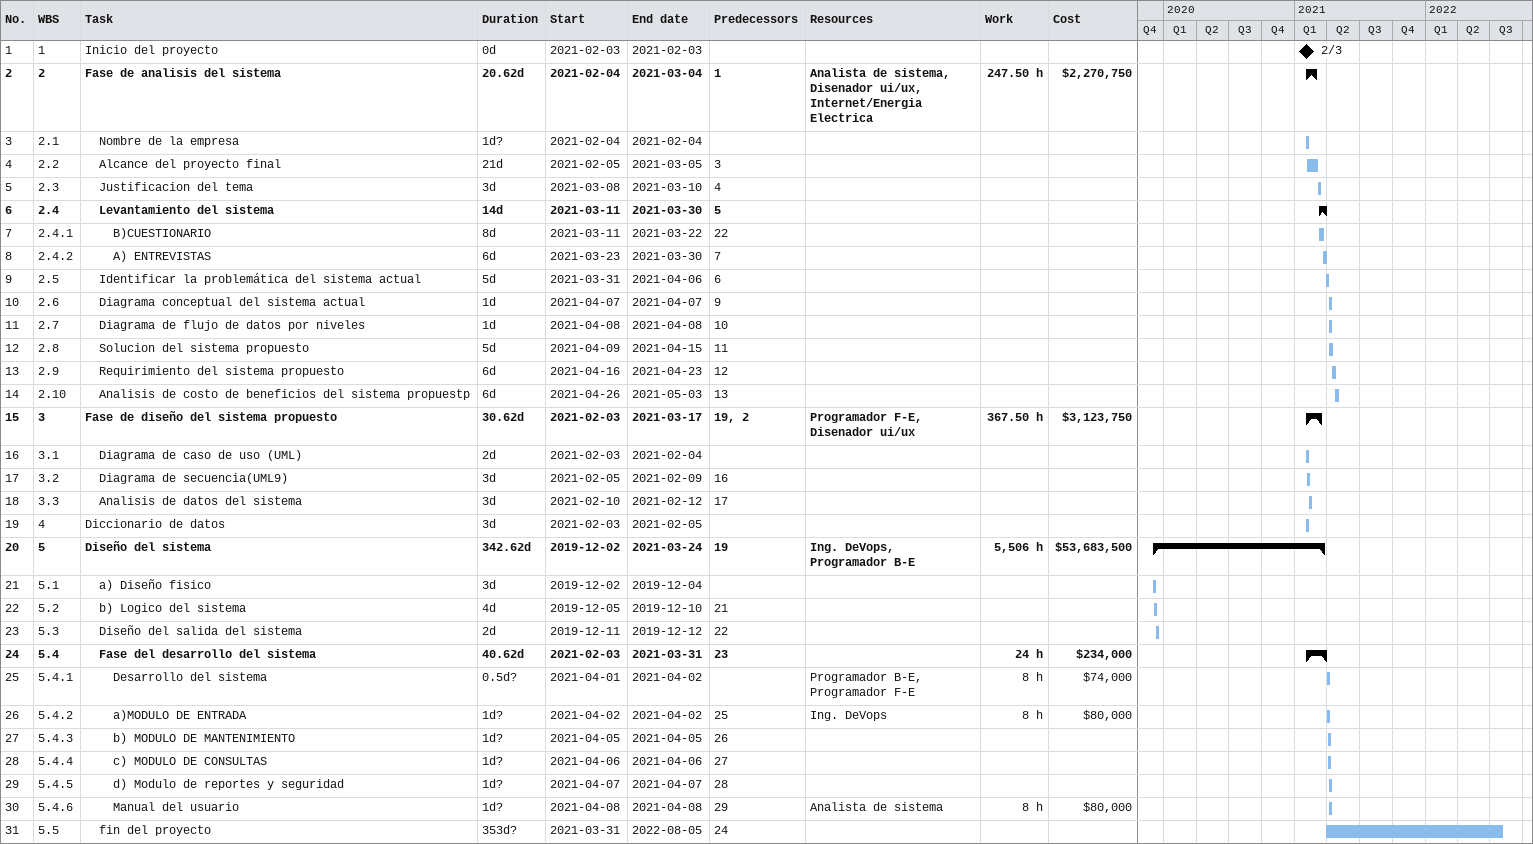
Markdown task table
| ID | WBS | Task | Duration | Start | Finish | Predecessors | Resources | Work (h) | Cost ($) |
|---|---|---|---|---|---|---|---|---|---|
| 1 | 1 | Inicio del proyecto | 0d | 2021-02-03 | 2021-02-03 |  |  |  |  |
| 2 | 2 | **Fase de analisis del sistema** | 20.62d | 2021-02-04 | 2021-03-04 | 1 | Analista de sistema, Disenador ui/ux, Internet/Energia Electrica | 247.50 | 2270750 |
| 3 | 2.1 | Nombre de la empresa | 1d? | 2021-02-04 | 2021-02-04 |  |  |  |  |
| 4 | 2.2 | Alcance del proyecto final | 21d | 2021-02-05 | 2021-03-05 | 3 |  |  |  |
| 5 | 2.3 | Justificacion del tema | 3d | 2021-03-08 | 2021-03-10 | 4 |  |  |  |
| 6 | 2.4 | **Levantamiento del sistema** | 14d | 2021-03-11 | 2021-03-30 | 5 |  |  |  |
| 7 | 2.4.1 | B)CUESTIONARIO | 8d | 2021-03-11 | 2021-03-22 | 22 |  |  |  |
| 8 | 2.4.2 | A) ENTREVISTAS | 6d | 2021-03-23 | 2021-03-30 | 7 |  |  |  |
| 9 | 2.5 | Identificar la problemática del sistema actual | 5d | 2021-03-31 | 2021-04-06 | 6 |  |  |  |
| 10 | 2.6 | Diagrama conceptual del sistema actual | 1d | 2021-04-07 | 2021-04-07 | 9 |  |  |  |
| 11 | 2.7 | Diagrama de flujo de datos por niveles | 1d | 2021-04-08 | 2021-04-08 | 10 |  |  |  |
| 12 | 2.8 | Solucion del sistema propuesto | 5d | 2021-04-09 | 2021-04-15 | 11 |  |  |  |
| 13 | 2.9 | Requirimiento del sistema propuesto | 6d | 2021-04-16 | 2021-04-23 | 12 |  |  |  |
| 14 | 2.10 | Analisis de costo de beneficios del sistema propuestp | 6d | 2021-04-26 | 2021-05-03 | 13 |  |  |  |
| 15 | 3 | **Fase de diseño del sistema propuesto** | 30.62d | 2021-02-03 | 2021-03-17 | 19, 2 | Programador F-E, Disenador ui/ux | 367.50 | 3123750 |
| 16 | 3.1 | Diagrama de caso de uso (UML) | 2d | 2021-02-03 | 2021-02-04 |  |  |  |  |
| 17 | 3.2 | Diagrama de secuencia(UML9) | 3d | 2021-02-05 | 2021-02-09 | 16 |  |  |  |
| 18 | 3.3 | Analisis de datos del sistema | 3d | 2021-02-10 | 2021-02-12 | 17 |  |  |  |
| 19 | 4 | Diccionario de datos | 3d | 2021-02-03 | 2021-02-05 |  |  |  |  |
| 20 | 5 | **Diseño del sistema** | 342.62d | 2019-12-02 | 2021-03-24 | 19 | Ing. DeVops, Programador B-E | 5506 | 53683500 |
| 21 | 5.1 | a) Diseño fisico | 3d | 2019-12-02 | 2019-12-04 |  |  |  |  |
| 22 | 5.2 | b) Logico del sistema | 4d | 2019-12-05 | 2019-12-10 | 21 |  |  |  |
| 23 | 5.3 | Diseño del salida del sistema | 2d | 2019-12-11 | 2019-12-12 | 22 |  |  |  |
| 24 | 5.4 | **Fase del desarrollo del sistema** | 40.62d | 2021-02-03 | 2021-03-31 | 23 |  | 24 | 234000 |
| 25 | 5.4.1 | Desarrollo del sistema | 0.5d? | 2021-04-01 | 2021-04-02 |  | Programador B-E, Programador F-E | 8 | 74000 |
| 26 | 5.4.2 | a)MODULO DE ENTRADA | 1d? | 2021-04-02 | 2021-04-02 | 25 | Ing. DeVops | 8 | 80000 |
| 27 | 5.4.3 | b) MODULO DE MANTENIMIENTO | 1d? | 2021-04-05 | 2021-04-05 | 26 |  |  |  |
| 28 | 5.4.4 | c) MODULO DE CONSULTAS | 1d? | 2021-04-06 | 2021-04-06 | 27 |  |  |  |
| 29 | 5.4.5 | d) Modulo de reportes y seguridad | 1d? | 2021-04-07 | 2021-04-07 | 28 |  |  |  |
| 30 | 5.4.6 | Manual del usuario | 1d? | 2021-04-08 | 2021-04-08 | 29 | Analista de sistema | 8 | 80000 |
| 31 | 5.5 | fin del proyecto | 353d? | 2021-03-31 | 2022-08-05 | 24 |  |  |  |
